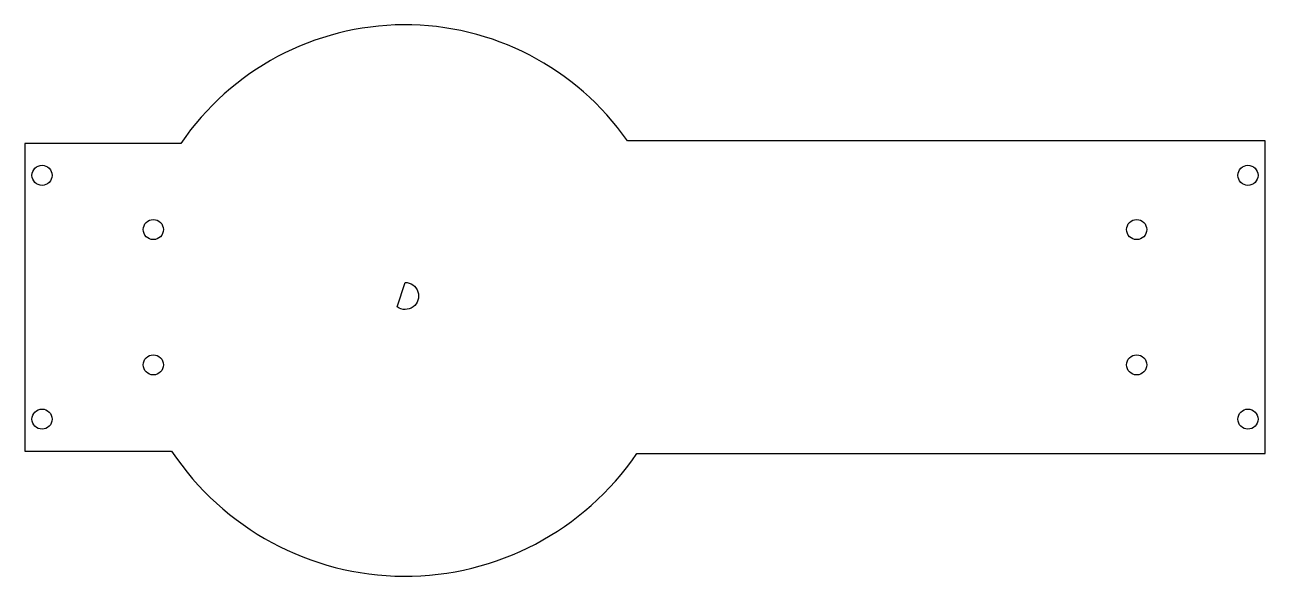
# Model space of a CAD drawing. Extents: x -0.25 to 8.75, y 2.16 to 6.16.
import ezdxf

# ---------------------------------------------------------------- set-up
doc = ezdxf.new("R2010")
doc.units = 0
doc.layers.get('0').update_dxf_attribs({"linetype": 'CONTINUOUS'})

msp = doc.modelspace()

# ---------------------------------------------------------------- linework, layer by layer
for points in [[(-0.25, 5.3028), (-0.25, 3.0713), (0.8152, 3.0713, 0.532697), (4.1898, 3.0527), (8.75, 3.0527), (8.75, 5.3213), (4.1223, 5.3213, 0.525495), (0.8824, 5.3028)], [(2.4516, 4.1162), (2.5088, 4.2948, -1.369594)]]:
    msp.add_lwpolyline(points, format="xyb", close=True)
for centre in [(-0.125, 5.0713), (8.625, 5.0713), (0.6826, 4.6777), (7.8174, 4.6777), (0.6826, 3.6963), (7.8174, 3.6963), (-0.125, 3.3027), (8.625, 3.3027)]:
    msp.add_circle(centre, 0.073)

doc.saveas('drawing.dxf')
